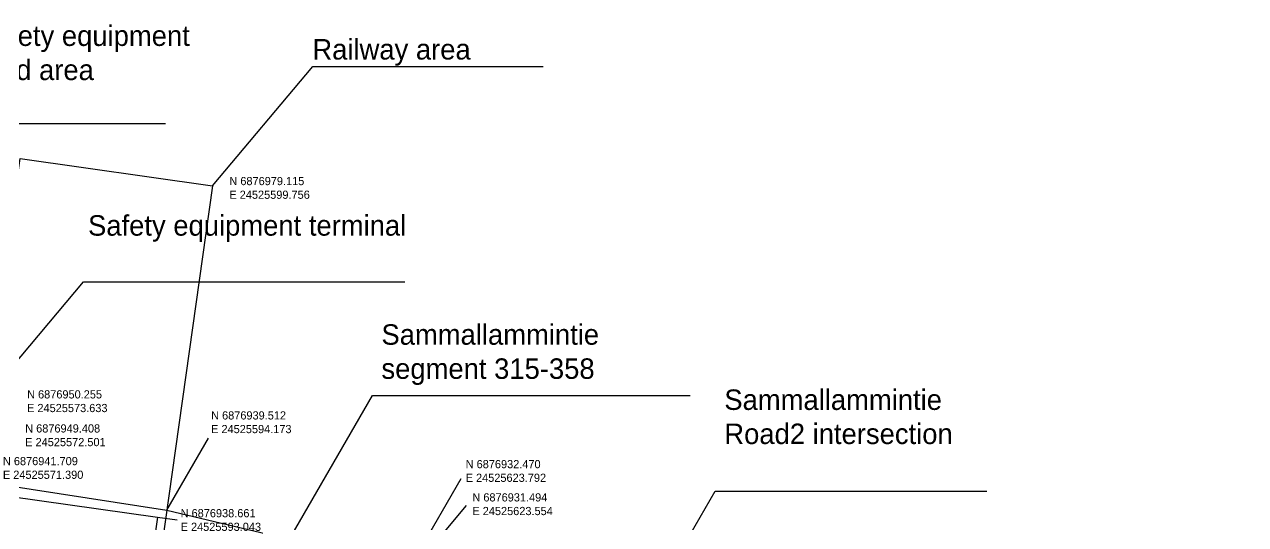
# Model space of a CAD drawing. Header units: metres. Extents: x 24525276 to 49051461, y 6876701 to 13753834.
# Drawn here: x 24525576.8 to 24525725.8, y 6876937.7 to 6876998.8 of the extents above; entities that cross this region are included whole.
import ezdxf

# ---------------------------------------------------------------- set-up
doc = ezdxf.new("R2010")
doc.units = ezdxf.units.M
for name, color, linetype in [('Area_borders', 5, 'Continuous'), ('Segment_borders', 4, 'Continuous'), ('Text', 7, 'Continuous')]:
    doc.layers.add(name, color=color, linetype=linetype)

msp = doc.modelspace()

# ---------------------------------------------------------------- linework, layer by layer
at = {"layer": 'Area_borders'}
for points in [[(24525560.76, 6876875.05), (24525576.25, 6876982.43), (24525599.76, 6876979.11), (24525584.6, 6876871.61)], [(24525749.57, 6876786.53), (24525802.3, 6876729.94), (24525786.2, 6876713.89), (24525710.15, 6876794.22), (24525648.2, 6876891.38), (24525630.47, 6876899.73), (24525522.07, 6876916.15), (24525425.88, 6876926.17), (24525425.85, 6876945.98), (24525495.83, 6876954.72), (24525594.17, 6876939.51), (24525623.79, 6876932.47), (24525653.05, 6876922.2), (24525693.28, 6876894.01)]]:
    msp.add_lwpolyline(points, close=True, dxfattribs=at)
at = {"layer": 'Segment_borders'}
msp.add_lwpolyline([(24525571.39, 6876941.71), (24525593.04, 6876938.66), (24525589.33, 6876912.35), (24525567.67, 6876915.41)], close=True, dxfattribs=at)
at = {"layer": 'Text'}
for p, q in [((24525604.56, 6876928.04), (24525619.25, 6876953.5)), ((24525619.25, 6876953.5), (24525658.06, 6876953.5)), ((24525594.17, 6876939.51), (24525599.24, 6876948.29)), ((24525623.79, 6876932.47), (24525630.09, 6876943.38)), ((24525647.28, 6876917.91), (24525661.1, 6876941.83)), ((24525661.1, 6876941.83), (24525694.27, 6876941.83)), ((24525593.04, 6876938.66), (24525595.44, 6876938.32)), ((24525623.55, 6876931.49), (24525630.74, 6876940.06))]:
    msp.add_line(p, q, dxfattribs=at)
for points in [[(24525599.76, 6876979.11), (24525611.98, 6876993.68), (24525640.08, 6876993.68)], [(24525557.8, 6876952.54), (24525570.24, 6876986.74), (24525594.01, 6876986.74)], [(24525565.56, 6876945.43), (24525583.99, 6876967.4), (24525623.21, 6876967.4)]]:
    msp.add_lwpolyline(points, dxfattribs=at)

# ---------------------------------------------------------------- texts
at = {"layer": 'Text', "char_height": 2.5, "attachment_point": 1}
for s, width, insert in [('Safety equipment road area', 30.9755, (24525570.95, 6876998.69)), ('Railway area', 39.6535, (24525611.93, 6876997.03)), ('Safety equipment terminal', 37.6723, (24525584.55, 6876975.52)), ('Sammallammintie segment 315-358', 37.6723, (24525620.36, 6876962.2)), ('Sammallammintie Road2 intersection', 31.9479, (24525662.21, 6876954.24))]:
    msp.add_mtext_dynamic_manual_height_columns(s, width=width, gutter_width=12.5, heights=[0], dxfattribs=dict(at, insert=insert))
at = {"layer": 'Text', "char_height": 1, "attachment_point": 1}
for s, insert, width in [('N 6876979.115\\PE 24525599.756 ', (24525601.8, 6876980.19), 33.0503), ('N 6876950.255\\PE 24525573.633 ', (24525577.11, 6876954.14), 14.1661), ('N 6876939.512\\PE 24525594.173 ', (24525599.57, 6876951.57), 13.5351), ('N 6876949.408\\PE 24525572.501 ', (24525576.88, 6876949.98), 12.6853), ('N 6876941.709\\PE 24525571.390 ', (24525574.16, 6876945.99), 12.8527), ('N 6876932.470\\PE 24525623.792 ', (24525630.64, 6876945.62), 14.1363), ('N 6876931.494\\PE 24525623.554 ', (24525631.46, 6876941.56), 13.8998), ('N 6876938.661\\PE 24525593.043 ', (24525595.85, 6876939.63), 13.3665)]:
    msp.add_mtext(s, dxfattribs=dict(at, insert=insert, width=width))

doc.saveas('drawing.dxf')
